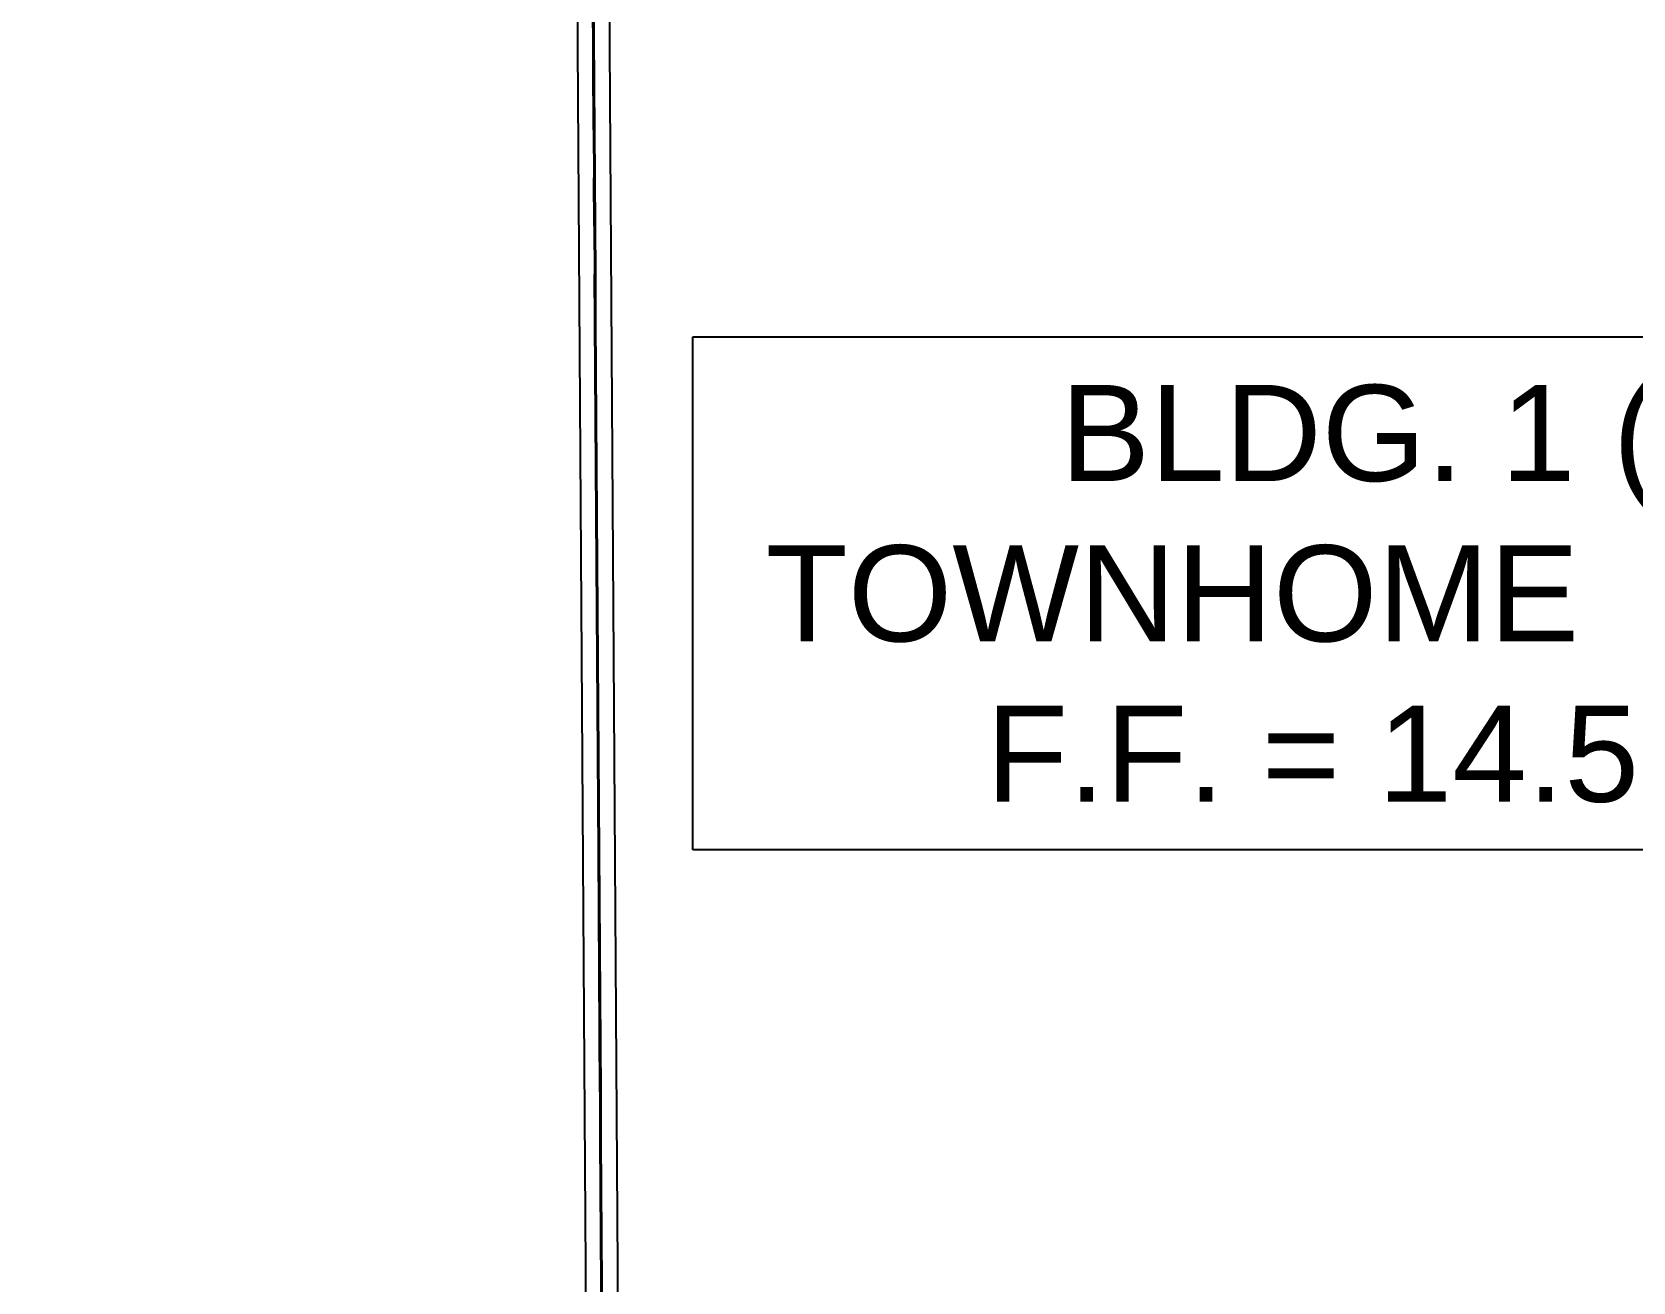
# Model space of a CAD drawing. Header units: feet. Extents: x 919634 to 928945, y 707022 to 708026.
# Drawn here: x 920416.11 to 920449.41, y 707548.5 to 707574.49 of the extents above; entities that cross this region are included whole.
import ezdxf

# ---------------------------------------------------------------- set-up
doc = ezdxf.new("R2010")
doc.units = ezdxf.units.FT
doc.header["$LTSCALE"] = 20
doc.header["$MEASUREMENT"] = 0
doc.linetypes.add('Site Plan$0$PHANTOM2', pattern=[1.25, 0.625, -0.125, 0.125, -0.125, 0.125, -0.125])
for name, color, linetype in [('-u-site-xref', 7, 'Continuous'), ('Site Plan$0$-u-site-bldg ID', 7, 'Continuous'), ('Site Plan$0$-u-site-bldg_interior', 252, 'Continuous')]:
    doc.layers.add(name, color=color, linetype=linetype)
doc.layers.add('Site Plan$0$SP-LOT LINES', color=252, linetype='Site Plan$0$PHANTOM2', lineweight=40)
doc.layers.get('-u-site-xref').off()
doc.styles.add('Site Plan$0$ARIAL', font='arial.ttf')

# ---------------------------------------------------------------- blocks, each defined once
blk = doc.blocks.new('Site Plan')
at = {"layer": 'Site Plan$0$-u-site-bldg_interior'}
for p, q in [((920427.398, 707583.789, 0), (920427.704, 707536.881, 0)), ((920428.106, 707577.377, 0), (920428.324, 707543.998, 0))]:
    blk.add_line(p, q, dxfattribs=at)
at = {"layer": 'Site Plan$0$SP-LOT LINES', "ltscale": 0.4, "elevation": 0}
for points in [[(920427.642, 707597.458), (920405.642, 707597.314), (920406.256, 707503.316), (920428.255, 707503.46)], [(920449.641, 707597.602), (920427.642, 707597.458), (920428.255, 707503.46), (920450.255, 707503.604)]]:
    blk.add_lwpolyline(points, close=True, dxfattribs=at)
blk.add_lwpolyline([(920427.637, 707597.456), (920428.257, 707503.459)], dxfattribs=at)
at = {"layer": 'Site Plan$0$-u-site-bldg ID', "insert": (920449.613, 707567.155, 0), "char_height": 2, "width": 37.50575, "attachment_point": 2, "style": 'Site Plan$0$ARIAL', "bg_fill": 19, "box_fill_scale": 1.5, "bg_fill_color": 256, "bg_fill_transparency": 0}
blk.add_mtext("BLDG. 1 (6-UNITS)\\PTOWNHOME  (REAR LOAD)\\PF.F. = 14.50' N.A.V.D.", dxfattribs=at)

msp = doc.modelspace()

# ---------------------------------------------------------------- block references
at = {"layer": '-u-site-xref'}
msp.add_blockref('Site Plan', (0, 0), dxfattribs=at)

doc.saveas('drawing.dxf')
